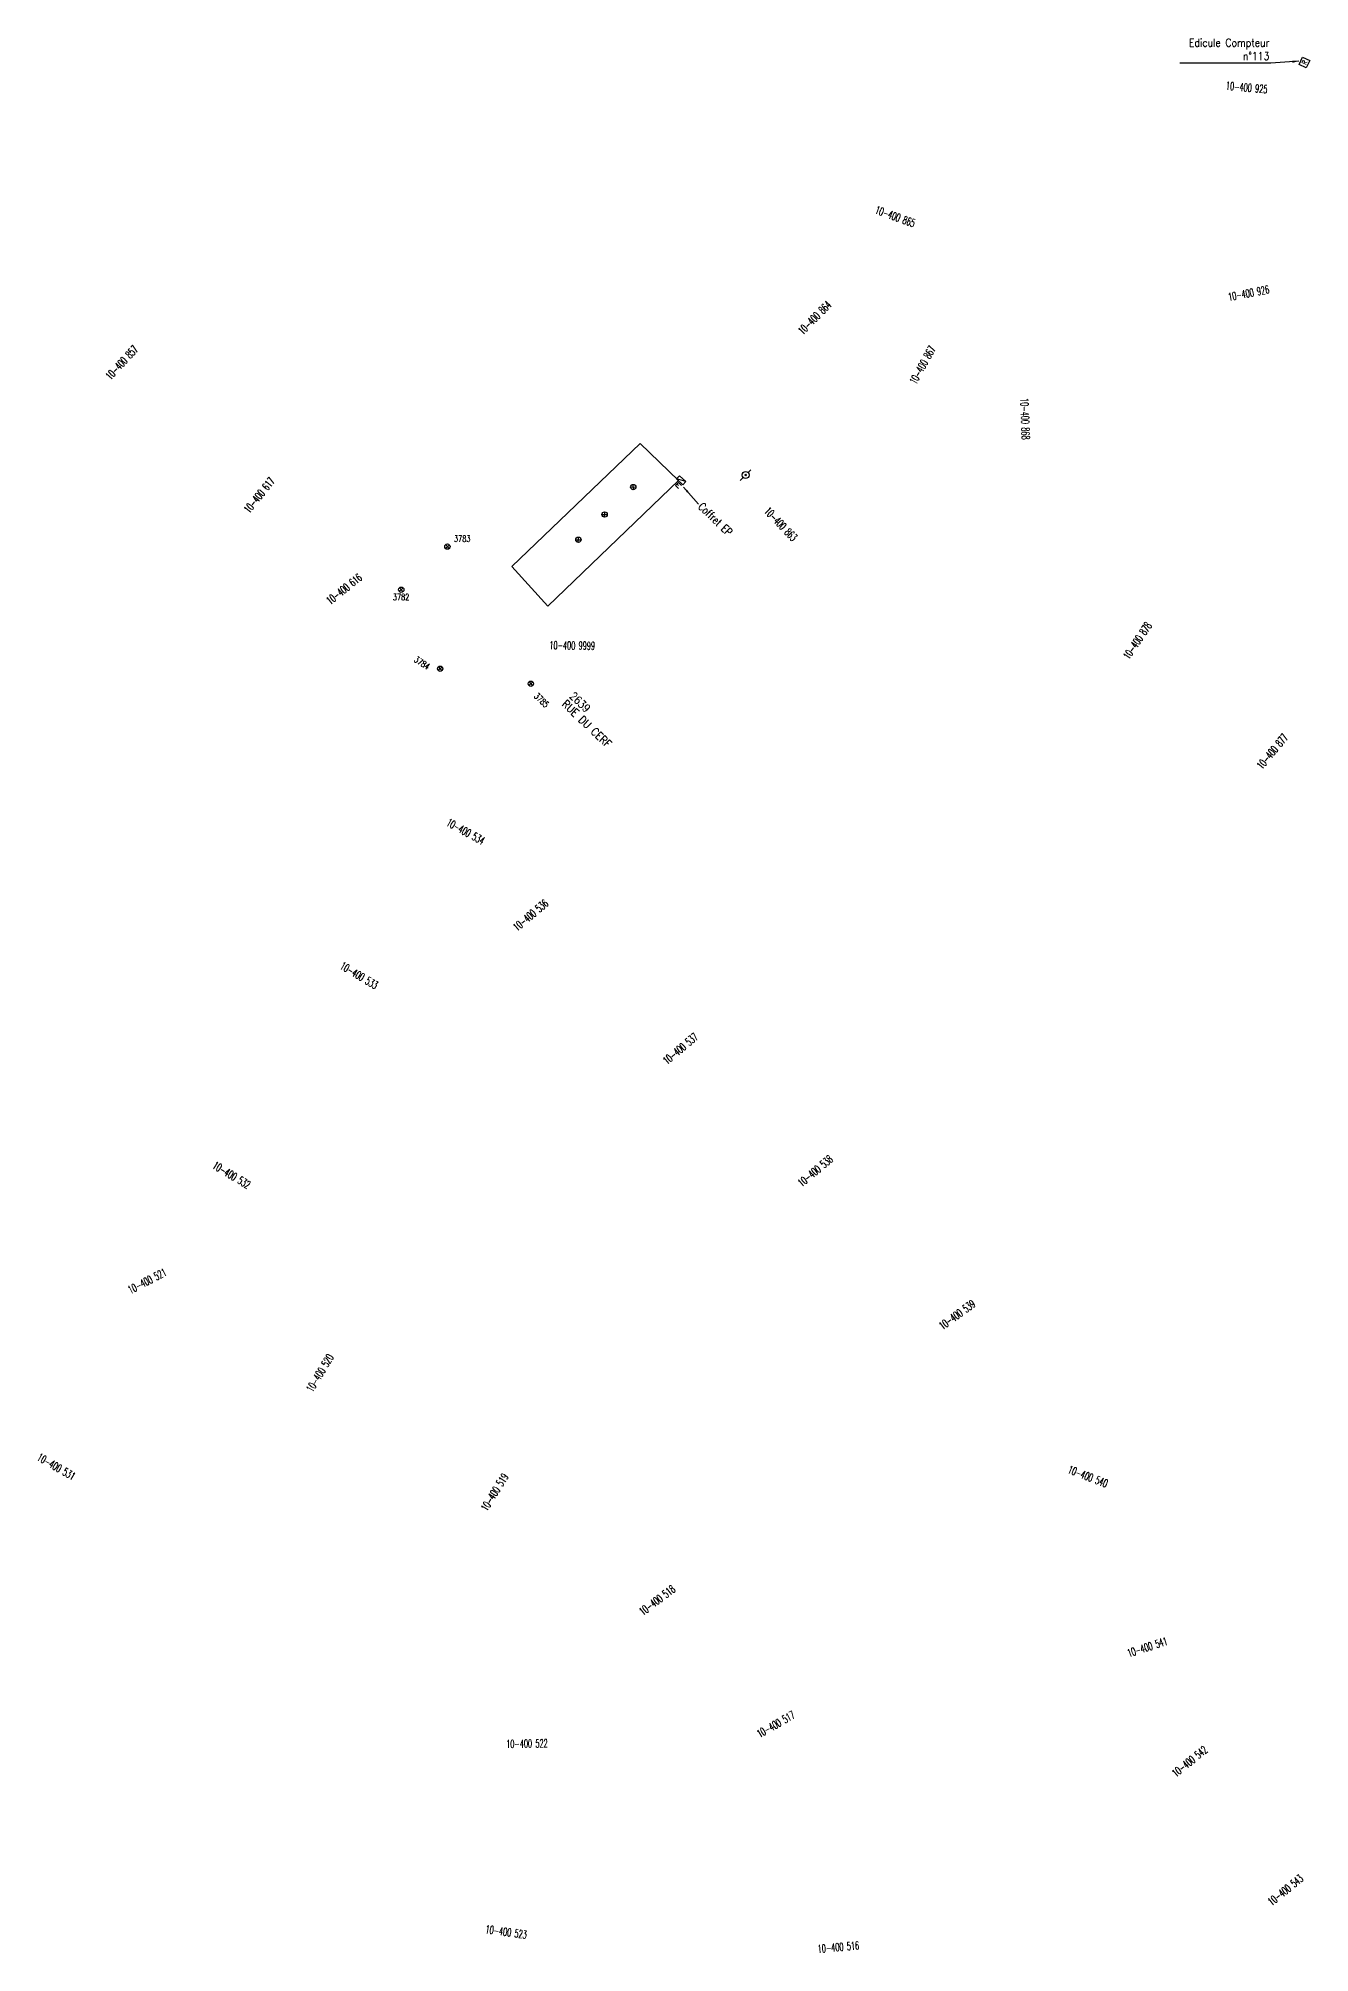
# Model space of a CAD drawing. Header units: millimetres. Extents: x 158997 to 159995, y 156998 to 157974.
# Drawn here: x 159756.9 to 159995.2, y 157474.5 to 157833.3 of the extents above; entities that cross this region are included whole.
import ezdxf
from ezdxf.enums import TextEntityAlignment as Align

# ---------------------------------------------------------------- set-up
doc = ezdxf.new("R2010")
doc.units = ezdxf.units.MM
doc.layers.get('0').update_dxf_attribs({"linetype": 'CONTINUOUS'})
for name, color, linetype in [('M_200', 7, 'CONTINUOUS'), ('W0120', 7, 'CONTINUOUS'), ('W0430', 7, 'CONTINUOUS'), ('W0469', 7, 'CONTINUOUS'), ('W0473', 7, 'CONTINUOUS')]:
    doc.layers.add(name, color=color, linetype=linetype)
doc.styles.add('B_ROMANS', font='ROMANS.shx', dxfattribs={"width": 0.75})
doc.styles.add('M_ROMANS', font='ROMANS.shx', dxfattribs={"width": 0.75})
doc.styles.get("Standard").update_dxf_attribs({"font": 'romans.shx', "width": 0.85})
doc.dimstyles.get("Standard").update_dxf_attribs({"dimtxt": 1.5, "dimasz": 1.2, "dimexe": 0.625, "dimexo": 0.625, "dimgap": 0.25, "dimtad": 1, "dimdec": 1, "dimzin": 0, "dimdsep": 46, "dimtxsty": 'Standard', "dimcen": -0.5, "dimadec": 0, "dimazin": 0, "dimtfac": 1, "dimtdec": 1, "dimtmove": 0, "dimatfit": 3, "dimfxl": 0, "dimtolj": 1, "dimtzin": 0, "dimarcsym": 0})

# ---------------------------------------------------------------- blocks, each defined once
blk = doc.blocks.new('BR1209')
at = {"color": 0, "linetype": 'Continuous', "flags": 128}
for points in [[(-0.5, 0), (0.5, 0)], [(0, 0.5), (0, -0.5)]]:
    blk.add_lwpolyline(points, dxfattribs=at)
at = {"color": 0, "linetype": 'Continuous'}
blk.add_circle((0, 0), 0.5, dxfattribs=at)
at = {"color": 0, "linetype": 'Continuous', "style": 'B_ROMANS', "width": 0.75}
blk.add_attdef('NUM', text='', height=1.2, dxfattribs=at).set_placement((0, 2), align=Align.MIDDLE)
at = {"color": 0, "linetype": 'Continuous', "style": 'B_ROMANS', "width": 0.75, "flags": 3}
for tag, p in [('DEF_LEG', (0, -10)), ('DEF_COUP', (0, -12.5)), ('DEF_TYPE', (0, -15))]:
    blk.add_attdef(tag, text='', height=1.2, dxfattribs=at).set_placement(p, align=Align.MIDDLE)
blk = doc.blocks.new('B_200_01')
at = {"color": 0, "linetype": 'Continuous', "flags": 128}
blk.add_lwpolyline([(-0.75, -0.75), (-0.75, 0.75), (0.75, 0.75), (0.75, -0.75)], close=True, dxfattribs=at)
at = {"color": 0, "linetype": 'Continuous', "style": 'M_ROMANS', "width": 0.75}
blk.add_text('R', height=0.9, dxfattribs=at).set_placement((0, 0), align=Align.MIDDLE)
at = {"color": 0, "linetype": 'Continuous', "style": 'M_ROMANS', "width": 0.75, "flags": 3}
for tag, p in [('DEF_COUP', (0, -7.5)), ('DEF_LEG', (0, -5)), ('DEF_TYPE', (0, -10))]:
    blk.add_attdef(tag, text='', height=1.2, dxfattribs=at).set_placement(p, align=Align.MIDDLE)
blk = doc.blocks.new('*U12')
at = {"flags": 128}
for points in [[(0.8, 0.8), (-0.8, 0.8)], [(-0.8, 0.8), (-0.8, 0)], [(0.8, 0.8), (-0.8, 0)], [(-0.8, 0), (0.8, 0)], [(0.8, 0), (0.8, 0.8)], [(-0.05, -0.27), (0.75, -0.27)], [(-0.05, -0.27), (-0.05, -1.07)], [(-0.05, -0.67), (0.35, -0.67)], [(-0.05, -1.07), (0.75, -1.07)]]:
    blk.add_lwpolyline(points, dxfattribs=at)
blk = doc.blocks.new('T469')
at = {"color": 0, "linetype": 'Continuous', "flags": 128}
for points in [[(-0.35, 0.35), (0.35, -0.35)], [(-0.35, -0.35), (0.35, 0.35)]]:
    blk.add_lwpolyline(points, dxfattribs=at)
at = {"color": 0, "linetype": 'Continuous'}
blk.add_circle((0, 0), 0.5, dxfattribs=at)
blk = doc.blocks.new('T473')
for p, q in [((-0.166667, 0.166667), (0.166667, -0.166667)), ((-0.166667, -0.166667), (0.166667, 0.166667)), ((0.500001, 0.500001), (1.000002, 1.000002)), ((-1.000002, -1.000002), (-0.500001, -0.500001))]:
    blk.add_line(p, q)
blk.add_ellipse((0, 0), major_axis=(0.471405, 0.471405), ratio=1, start_param=5.4977871438, end_param=11.780972451)

msp = doc.modelspace()

# ---------------------------------------------------------------- linework, layer by layer
at = {"layer": 'W0120', "color": 252}
msp.add_lwpolyline([(159845.67, 157734.28), (159869.72, 157757.35), (159876.92, 157750.41), (159852.42, 157726.89), (159845.67, 157734.28)], dxfattribs=at)

# ---------------------------------------------------------------- block references
at = {"layer": 'W0430', "color": 252, "rotation": 64.9387406234316}
msp.add_blockref('B_200_01', (159994.24, 157828.78), dxfattribs=at)
at = {"layer": 'W0430', "rotation": 316.0703494677575}
msp.add_blockref('*U12', (159877.15, 157750.2), dxfattribs=at)
at = {"layer": 'W0469'}
for p, rotation in [((159868.44, 157749.2), 48.11713119464991), ((159863.08, 157744.05), 43.82346130613556), ((159858.15, 157739.32), 43.82346130613556)]:
    msp.add_blockref('T469', p, dxfattribs=dict(at, rotation=rotation))
at = {"layer": 'W0473'}
msp.add_blockref('T473', (159889.51, 157751.46), dxfattribs=at)
at = {"layer": 'W0473', "color": 252}
ref = msp.add_blockref('BR1209', (159833.6, 157738.04), dxfattribs=dict(at, rotation=221.4275274794341))
ref.add_attrib('NUM', '3783', dxfattribs={"layer": '0', "color": 0, "linetype": 'Continuous', "height": 1.2, "style": 'B_ROMANS', "width": 0.75}).set_placement((159836.39, 157739.52), align=Align.MIDDLE)
ref = msp.add_blockref('BR1209', (159824.96, 157729.96), dxfattribs=dict(at, rotation=222.4323496812357))
ref.add_attrib('NUM', '3782', dxfattribs={"layer": '0', "color": 0, "linetype": 'Continuous', "height": 1.2, "style": 'B_ROMANS', "width": 0.75}).set_placement((159824.92, 157728.58), align=Align.MIDDLE)
ref = msp.add_blockref('BR1209', (159832.25, 157715.14), dxfattribs=dict(at, rotation=312.432349680923))
ref.add_attrib('NUM', '3784', dxfattribs={"layer": '0', "color": 0, "linetype": 'Continuous', "height": 1.2, "rotation": 327.0721, "style": 'B_ROMANS', "width": 0.75}).set_placement((159828.85, 157716.23), align=Align.MIDDLE)
ref = msp.add_blockref('BR1209', (159849.24, 157712.34), dxfattribs=dict(at, rotation=311.6038561348437))
ref.add_attrib('NUM', '3785', dxfattribs={"layer": '0', "color": 0, "linetype": 'Continuous', "height": 1.2, "rotation": 315.9922, "style": 'B_ROMANS', "width": 0.75}).set_placement((159851.25, 157709.25), align=Align.MIDDLE)

# ---------------------------------------------------------------- texts
at = {"layer": 'M_200', "color": 252, "linetype": 'Continuous', "width": 0.85}
for s, p in [('2639', (159856.36, 157709.86)), ('RUE DU CERF', (159854.94, 157708.35))]:
    msp.add_text(s, height=1.5, rotation=316.3476, dxfattribs=at).set_placement(p)
at = {"layer": 'W0430', "color": 252, "linetype": 'Continuous', "insert": (159987.68, 157829.25), "char_height": 1.5, "attachment_point": 9}
msp.add_mtext('\\A1;Edicule Compteur\\Pn°113', dxfattribs=at)
at = {"layer": 'W0430', "linetype": 'Continuous', "insert": (159881.53, 157746.43), "char_height": 1.5, "attachment_point": 1, "rotation": 316.0703, "style": 'B_ROMANS'}
msp.add_mtext('Coffret EP', dxfattribs=at)
at = {"layer": 'W0473', "color": 252, "width": 0.6}
for s, rotation, p in [('10-400 925', 354.8856, (159983.43, 157824.1)), ('10-400 865', 340, (159917.55, 157799.91)), ('10-400 926', 11, (159983.79, 157785.54)), ('10-400 864', 45.259, (159902.43, 157780.94)), ('10-400 857', 47, (159772.58, 157772.53)), ('10-400 867', 61, (159922.66, 157772.07)), ('10-400 868', 271.8908, (159941.89, 157761.98)), ('10-400 617', 51, (159798.34, 157747.67)), ('10-400 863', 313.6188, (159896.09, 157742.25)), ('10-400 616', 38.5181, (159814.24, 157730.08)), ('10-400 878', 56, (159962.93, 157720.4)), ('10-400 9999', 359.2654, (159857, 157719.5)), ('10-400 877', 50, (159988.24, 157699.64)), ('10-400 534', 331, (159837.02, 157684.62)), ('10-400 536', 40, (159849.2, 157668.95)), ('10-400 533', 329, (159817.06, 157657.65)), ('10-400 537', 40, (159877.29, 157643.92)), ('10-400 538', 40, (159902.56, 157621)), ('10-400 532', 329, (159793.15, 157620.24)), ('10-400 521', 27.4106, (159777.34, 157600.37)), ('10-400 539', 36, (159929.14, 157594.04)), ('10-400 520', 59, (159809.72, 157583.13)), ('10-400 531', 330, (159760.3, 157565.56)), ('10-400 519', 58, (159842.45, 157560.8)), ('10-400 540', 338.705, (159953.66, 157563.73)), ('10-400 518', 37, (159872.92, 157540.53)), ('10-400 541', 18, (159964.81, 157531.75)), ('10-400 517', 29.6597, (159895.16, 157517.27)), ('10-400 522', 1, (159848.52, 157513.66)), ('10-400 542', 39, (159972.73, 157510.31)), ('10-400 543', 39, (159990.7, 157486.2)), ('10-400 523', 352, (159844.63, 157478.35)), ('10-400 516', 5, (159906.89, 157475.51))]:
    msp.add_text(s, height=1.5, rotation=rotation, dxfattribs=at).set_placement(p, align=Align.MIDDLE_CENTER)

# ---------------------------------------------------------------- leaders
at = {"layer": 'W0430', "color": 252, "linetype": 'Continuous', "annotation_type": 0, "has_hookline": 1, "hookline_direction": 1, "text_width": 16.76}
msp.add_leader([(159993.17, 157829.01), (159987.93, 157828.66)], dimstyle='Standard', override={"dimgap": 0.25, "dimtad": 1}, dxfattribs=at)
at = {"layer": 'W0430', "linetype": 'Continuous', "annotation_type": 0, "has_hookline": 1, "hookline_direction": 0, "text_width": 8.68, "horizontal_direction": (0.720192, -0.693775, 0)}
msp.add_leader([(159877.87, 157749.2), (159880.65, 157745.97)], dimstyle='Standard', override={"dimgap": 0.25, "dimtad": 0}, dxfattribs=at)

doc.saveas('drawing.dxf')
